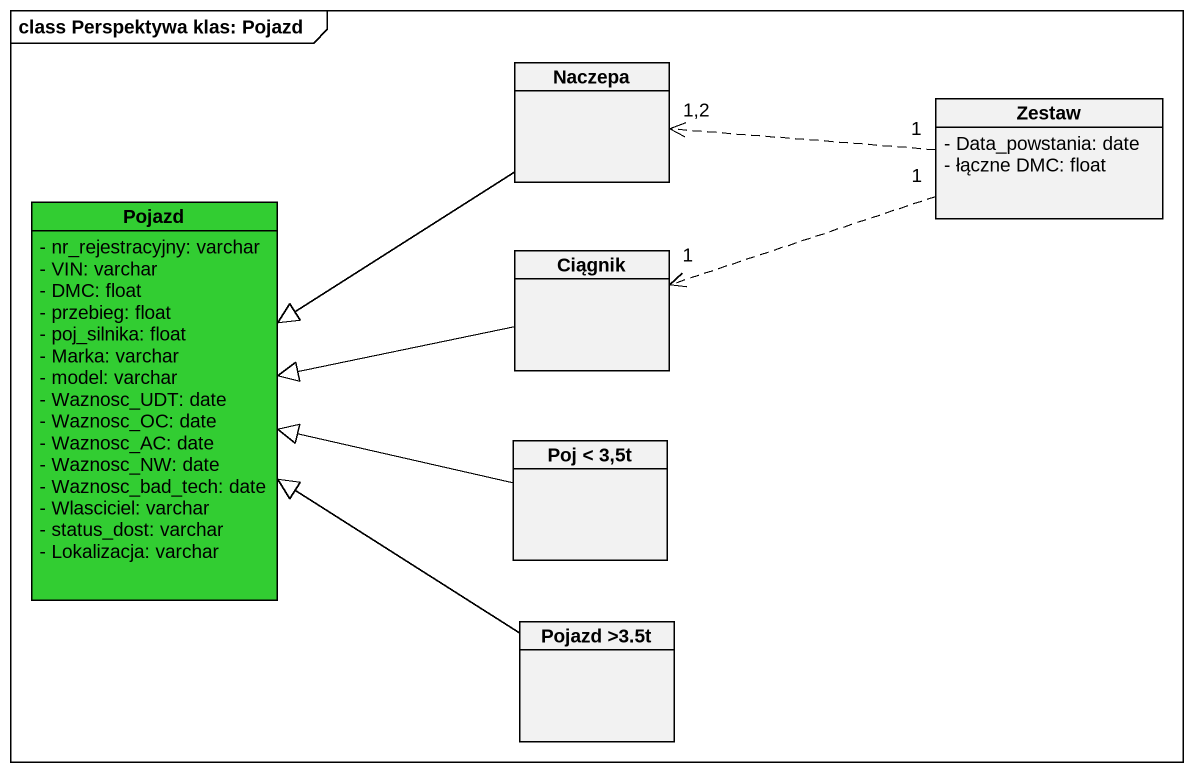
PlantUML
@startuml
mainframe class Perspektywa klas: Pojazd
hide circle
hide empty members
skinparam classAttributeIconSize 0
class Naczepa
class Zestaw {
  - Data_powstania: date
  - łączne DMC: float
}
class Pojazd #32CD32 {
  - nr_rejestracyjny: varchar
  - VIN: varchar
  - DMC: float
  - przebieg: float
  - poj_silnika: float
  - Marka: varchar
  - model: varchar
  - Waznosc_UDT: date
  - Waznosc_OC: date
  - Waznosc_AC: date
  - Waznosc_NW: date
  - Waznosc_bad_tech: date
  - Wlasciciel: varchar
  - status_dost: varchar
  - Lokalizacja: varchar
}
class Ciągnik
class "Poj < 3,5t" as Poj_3_5t
class "Pojazd >3.5t" as Pojazd_3_5t
Naczepa --|> Pojazd
Zestaw "1" .left.> "1,2" Naczepa
Zestaw "1" .left.> "1" Ciągnik
Ciągnik -left-|> Pojazd
Poj_3_5t -left-|> Pojazd
Pojazd_3_5t -up-|> Pojazd
@enduml
